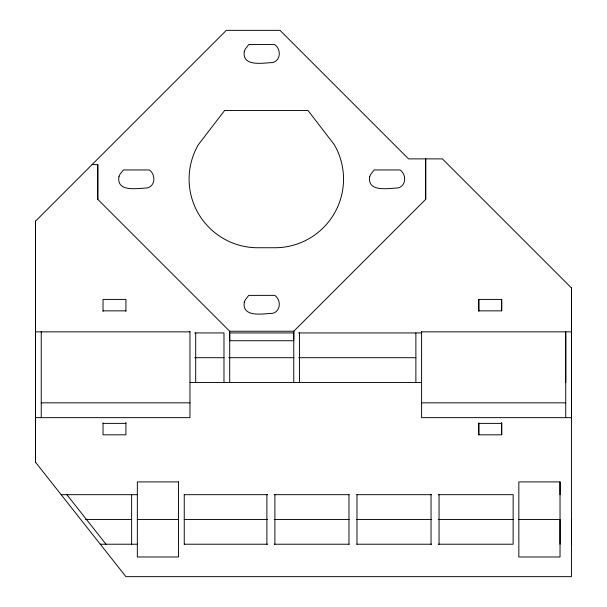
<?xml version="1.0" encoding="UTF-8"?>
<svg xmlns="http://www.w3.org/2000/svg" width="607" height="607" viewBox="0 0 607 607"><rect width="100%" height="100%" fill="white"/><g stroke="black" fill="none" stroke-linecap="round" stroke-linejoin="round"><path stroke-width="0.91" d="M35.532 462.246L35.532 221.13L226.32 30.35L280.002 30.35L408.534 158.882L442.374 158.882L571.468 287.976L571.46 576.65L125.907 576.65L35.532 462.246L35.532 221.13M425.689 199.331L425.689 158.882L425.689 199.331L293.773 331.247L229.704 331.247L97.78 199.331L97.78 164.603L92.067 164.603M223.983 382.478L223.983 332.94L194.703 332.94M229.704 382.478L229.704 331.247M478.794 434.817L478.794 423.375L501.678 423.375L501.678 434.817L478.794 434.817L478.794 422.912M478.794 311.308L478.794 299.41L501.678 299.41L501.678 310.769M501.678 434.718L501.678 422.419M560.026 544.221L560.026 519.448L518.841 519.448M560.026 494.682L560.026 481.912L518.841 481.912L518.841 556.983L560.026 556.983L560.026 481.912M565.739 382.478L565.739 332.94M571.468 544.221L571.468 519.448M571.468 287.976L571.46 417.654L421.599 417.654L421.599 331.468M103.031 310.852L125.907 310.852M35.532 331.854L189.976 331.854M421.599 331.854L571.46 331.854M293.773 332.94L229.704 332.94L229.704 340.724L293.773 340.724L293.773 331.247L293.773 382.478M298.507 332.94L421.599 332.94M194.703 357.705L224.006 357.705M228.733 357.705L293.97 357.705M298.697 357.705L415.924 357.705M189.976 382.478L421.599 382.478M41.253 402.843L189.976 402.843M421.599 402.843L565.739 402.843M35.532 417.654L189.976 417.654L189.976 331.468M103.031 423.375L125.907 423.375M61.155 494.682L137.341 494.682M184.217 494.682L267.634 494.682M274.273 494.682L349.154 494.682M356.741 494.682L431.63 494.682M438.262 494.682L513.15 494.682L513.12 544.221L438.262 544.221M85.443 519.448L131.681 519.448M137.341 519.448L178.526 519.448M184.217 519.448L267.634 519.448M274.273 519.448L349.154 519.448M356.741 519.448L431.63 519.448M438.262 519.448L513.15 519.448M100.292 544.221L137.341 544.221M184.217 544.221L267.634 544.221M274.273 544.221L349.154 544.221M356.741 544.221L431.63 544.221M66.876 494.682L106.013 544.221M565.739 331.468L565.739 417.654M501.678 299.41L501.678 310.852L478.794 310.852L478.794 299.41M439.051 494.682L439.051 544.221M431.046 494.682L431.046 544.221M415.878 332.94L415.878 382.478M356.977 494.682L356.977 544.221M348.972 494.682L348.972 544.221M299.494 332.94L299.494 382.478M274.903 494.682L274.903 544.221M266.898 494.682L266.898 544.221M195.697 332.94L195.697 382.478M184.247 494.682L184.247 544.221M131.628 494.682L131.628 544.221M125.907 311.308L125.907 299.41L103.031 299.41L103.031 311.308M125.907 422.419L125.907 434.817L103.031 434.817L103.031 422.912M97.78 164.603L97.78 199.331M41.253 331.468L41.253 417.654M118.934 176.736C116.316 192.768 138.495 188.17 147.304 187.95C155.582 185.841 155.84 174.475 149.345 169.952L123.358 169.952L119.845 174.528L118.934 176.736M244.318 51.352C241.7 67.385 263.878 62.779 272.687 62.559C280.965 60.457 281.231 49.091 274.728 44.569L248.741 44.569L245.228 49.144L244.318 51.352M244.318 302.127C241.7 318.159 263.878 313.553 272.687 313.333C280.95 311.232 281.238 299.881 274.751 295.366L248.711 295.381L245.228 299.919L244.318 302.127M369.701 176.736C367.083 192.768 389.269 188.17 398.071 187.95C406.349 185.841 406.614 174.475 400.119 169.952L374.124 169.952L370.619 174.528L369.701 176.736M224.62 110.466L198.292 144.785A68.644 68.644 0 0 0 257.732 247.747L274.895 247.747A68.644 68.644 0 0 0 334.336 144.785L307.999 110.466L224.62 110.466M178.526 481.912L137.341 481.912L137.341 556.983L178.526 556.983L178.526 481.912"/></g></svg>
